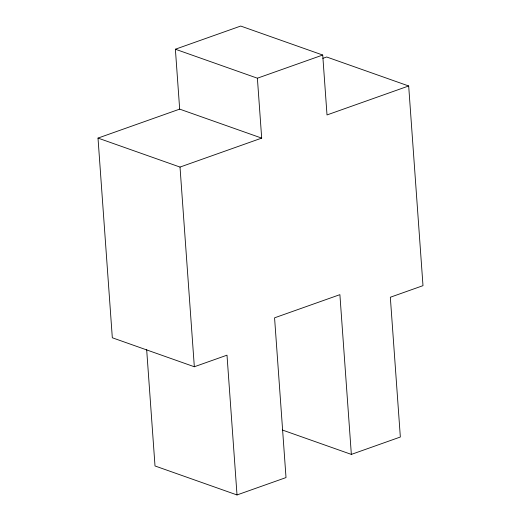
<?xml version="1.0" encoding="UTF-8"?>
<svg xmlns="http://www.w3.org/2000/svg" width="521" height="521" viewBox="0 0 521 521"><rect width="100%" height="100%" fill="white"/><g stroke="black" fill="none" stroke-linecap="round" stroke-linejoin="round"><path stroke-width="0.78" d="M175.382 49.221L257.387 78.202L261.685 138.111L179.673 109.123L175.382 49.221L240.709 26.05L322.72 55.037L327.012 114.939L408.679 85.978L422.993 285.658L390.327 297.244L400.343 437.021L351.349 454.403L282.369 430.02M257.387 78.202L322.72 55.037M351.349 454.403L339.894 294.658L274.567 317.823L286.016 477.575L237.016 494.95L227 355.172L194.333 366.758L112.321 337.771L98.007 138.091L179.673 109.123M322.851 58.345L326.667 56.991L408.679 85.978M98.007 138.091L180.019 167.072L261.685 138.111M237.016 494.95L155.011 465.963L146.668 349.617M180.019 167.072L194.333 366.758"/></g></svg>
